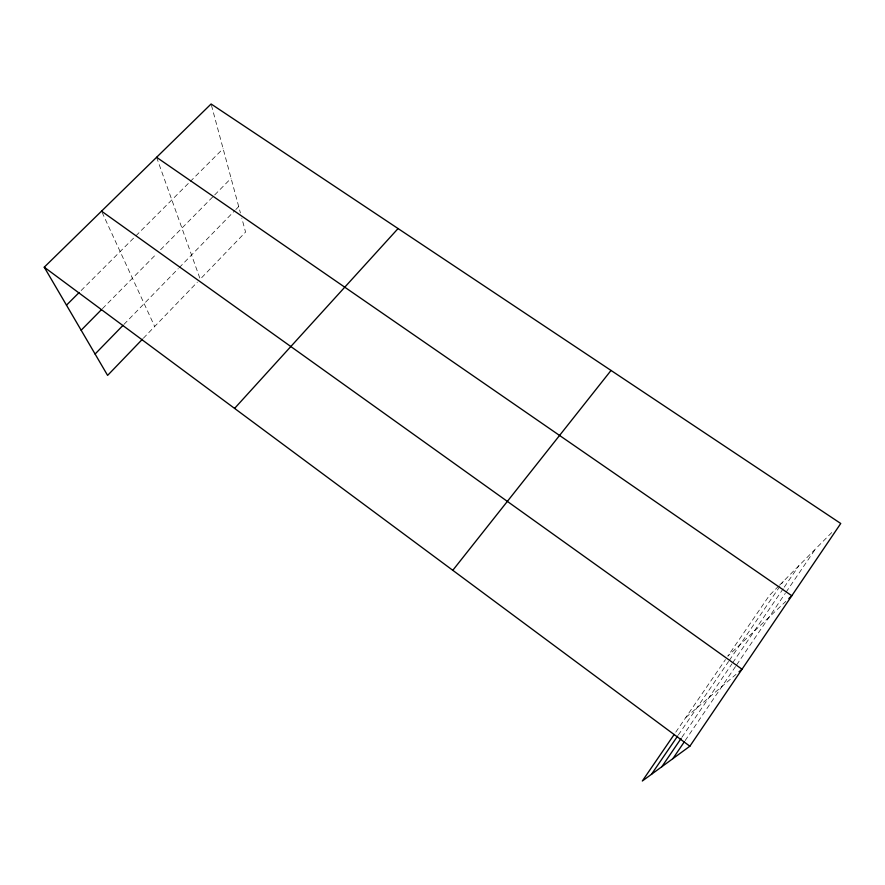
<?xml version="1.0" encoding="UTF-8"?>
<svg xmlns="http://www.w3.org/2000/svg" width="885" height="885" viewBox="0 0 885 885"><rect width="100%" height="100%" fill="white"/><g stroke="black" fill="none" stroke-linecap="round" stroke-linejoin="round"><path stroke-width="0.66" stroke-dasharray="4.42 3.32" d="M685.145 740.59L735.878 665.996M736.652 664.856L785.272 593.359M786.046 592.22L815.439 549.01M678.341 735.015L728.576 661.482M729.362 660.343L783.28 581.423M681.937 737.249L731.972 663.85M732.736 662.721L783.479 588.293M784.254 587.164L798.889 565.692M675.764 732.172L725.457 659.579M143.381 338.225L197.355 282.16M123.955 324.386L178.272 268.631M179.224 267.657L234.857 210.541M235.819 209.557L238.707 206.592M102.45 308.644L156.7 253.674M160.583 249.747L213.739 195.895M214.712 194.91L231.096 178.305M778.645 586.102L769.364 595.461L727.791 656.183L785.858 601.357M779.574 585.173L832.962 531.343M81.121 290.545L189.246 182.509M190.22 181.547L223.12 148.669M685.875 717.403L736.01 674.381M102.096 212.378L154.676 326.499M156.59 157.309L200.209 279.206L245.565 232.091L241.793 218.064M211.449 105.293L240.421 212.964"/><path stroke-width="1.33" d="M674.204 734.439L642.322 781.012L689.869 746.21L840.75 523.489L211.095 103.987L44.25 267.182L107.605 375.395L142.441 339.209M672.865 758.655L684.382 741.718M651.493 774.298L677.578 736.132M661.836 766.731L681.162 738.389M452.788 570.305L611.037 370.439M234.58 408.405L398.073 228.551M95.093 354.022L122.993 325.381M81.154 330.216L101.476 309.628M66.486 305.159L79.174 292.492M788.823 598.559L791.798 595.749L156.59 157.309M739.019 671.803L742.017 669.226L101.532 211.15M44.25 267.182L689.869 746.21"/></g></svg>
